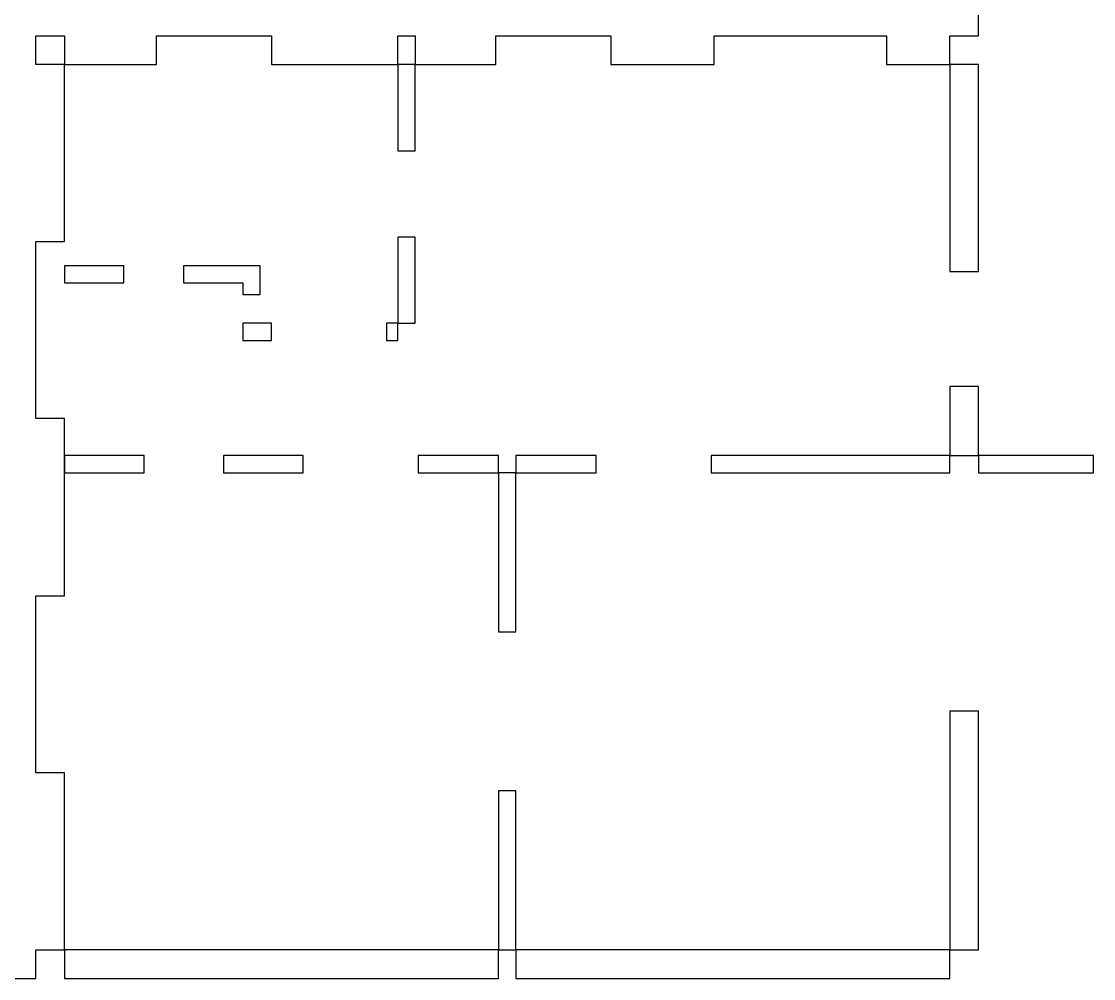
# Model space of a CAD drawing. Header units: metres. Extents: x -12.3 to 21.7, y -8.9 to 7.5.
# Drawn here: x -1.12 to 8.2, y -8.95 to -0.62 of the extents above; entities that cross this region are included whole.
import ezdxf

# ---------------------------------------------------------------- set-up
doc = ezdxf.new("R2010")
doc.units = ezdxf.units.M

msp = doc.modelspace()

# ---------------------------------------------------------------- linework, layer by layer
for p, q in [((7.2, -0.75), (7.2, 1.3)), ((-1, -1), (-1, -0.75)), ((-1, -0.75), (-0.75, -0.75)), ((-0.75, -0.75), (-0.75, -1)), ((0.05, -1), (0.05, -0.75)), ((0.05, -0.75), (1.05, -0.75)), ((1.05, -0.75), (1.05, -1)), ((2.15, -1), (2.15, -0.75)), ((2.15, -0.75), (2.3, -0.75)), ((2.3, -0.75), (2.3, -1)), ((3, -1), (3, -0.75)), ((3, -0.75), (4, -0.75)), ((4, -0.75), (4, -1)), ((4.9, -1), (4.9, -0.75)), ((4.9, -0.75), (6.4, -0.75)), ((6.4, -0.75), (6.4, -1)), ((6.95, -1), (6.95, -0.75)), ((6.95, -0.75), (7.2, -0.75)), ((-0.75, -1), (-1, -1)), ((-0.75, -2.54), (-0.75, -1)), ((-0.75, -1), (0.05, -1)), ((1.05, -1), (2.15, -1)), ((2.3, -1), (2.15, -1)), ((2.15, -1), (2.15, -1.75)), ((2.3, -1.75), (2.3, -1)), ((2.3, -1), (3, -1)), ((4, -1), (4.9, -1)), ((6.4, -1), (6.95, -1)), ((7.2, -1), (6.95, -1)), ((6.95, -1), (6.95, -2.8)), ((7.2, -2.8), (7.2, -1)), ((2.15, -1.75), (2.3, -1.75)), ((2.3, -2.5), (2.15, -2.5)), ((2.15, -2.5), (2.15, -3.25)), ((2.3, -3.25), (2.3, -2.5)), ((-1, -4.08), (-1, -2.54)), ((-1, -2.54), (-0.75, -2.54)), ((-0.2333, -2.75), (-0.75, -2.75)), ((-0.75, -2.75), (-0.75, -2.9)), ((-0.2333, -2.9), (-0.2333, -2.75)), ((0.95, -2.75), (0.2833, -2.75)), ((0.2833, -2.75), (0.2833, -2.9)), ((0.95, -3), (0.95, -2.75)), ((6.95, -2.8), (7.2, -2.8)), ((-0.75, -2.9), (-0.2333, -2.9)), ((0.2833, -2.9), (0.8, -2.9)), ((0.8, -2.9), (0.8, -3)), ((0.8, -3), (0.95, -3)), ((1.05, -3.25), (0.8, -3.25)), ((0.8, -3.25), (0.8, -3.4)), ((1.05, -3.4), (1.05, -3.25)), ((2.15, -3.25), (2.05, -3.25)), ((2.05, -3.25), (2.05, -3.4)), ((2.15, -3.25), (2.3, -3.25)), ((2.15, -3.4), (2.15, -3.25)), ((0.8, -3.4), (1.05, -3.4)), ((2.05, -3.4), (2.15, -3.4)), ((7.2, -3.8), (6.95, -3.8)), ((6.95, -3.8), (6.95, -4.4)), ((7.2, -4.4), (7.2, -3.8)), ((-0.75, -4.08), (-1, -4.08)), ((-0.75, -5.62), (-0.75, -4.08)), ((-0.0583, -4.4), (-0.75, -4.4)), ((-0.75, -4.4), (-0.75, -4.55)), ((-0.0583, -4.55), (-0.0583, -4.4)), ((1.325, -4.4), (0.6333, -4.4)), ((0.6333, -4.4), (0.6333, -4.55)), ((1.325, -4.55), (1.325, -4.4)), ((3.025, -4.4), (2.325, -4.4)), ((2.325, -4.4), (2.325, -4.55)), ((3.025, -4.55), (3.025, -4.4)), ((3.875, -4.4), (3.175, -4.4)), ((3.175, -4.4), (3.175, -4.55)), ((3.875, -4.55), (3.875, -4.4)), ((6.95, -4.4), (4.875, -4.4)), ((4.875, -4.4), (4.875, -4.55)), ((6.95, -4.4), (7.2, -4.4)), ((6.95, -4.55), (6.95, -4.4)), ((8.2, -4.4), (7.2, -4.4)), ((7.2, -4.4), (7.2, -4.55)), ((8.2, -4.55), (8.2, -4.4)), ((-0.75, -4.55), (-0.0583, -4.55)), ((0.6333, -4.55), (1.325, -4.55)), ((2.325, -4.55), (3.025, -4.55)), ((3.175, -4.55), (3.025, -4.55)), ((3.025, -4.55), (3.025, -5.9333)), ((3.175, -4.55), (3.875, -4.55)), ((3.175, -5.9333), (3.175, -4.55)), ((4.875, -4.55), (6.95, -4.55)), ((7.2, -4.55), (8.2, -4.55)), ((-1, -7.16), (-1, -5.62)), ((-1, -5.62), (-0.75, -5.62)), ((3.025, -5.9333), (3.175, -5.9333)), ((7.2, -6.625), (6.95, -6.625)), ((6.95, -6.625), (6.95, -8.7)), ((7.2, -8.7), (7.2, -6.625)), ((-0.75, -7.16), (-1, -7.16)), ((-0.75, -8.7), (-0.75, -7.16)), ((3.175, -7.3167), (3.025, -7.3167)), ((3.025, -7.3167), (3.025, -8.7)), ((3.175, -8.7), (3.175, -7.3167)), ((-1, -8.95), (-1, -8.7)), ((-1, -8.7), (-0.75, -8.7)), ((3.025, -8.7), (-0.75, -8.7)), ((-0.75, -8.7), (-0.75, -8.95)), ((3.025, -8.7), (3.175, -8.7)), ((3.025, -8.95), (3.025, -8.7)), ((6.95, -8.7), (3.175, -8.7)), ((3.175, -8.7), (3.175, -8.95)), ((6.95, -8.7), (7.2, -8.7)), ((6.95, -8.95), (6.95, -8.7)), ((-12.35, -8.95), (-1, -8.95)), ((-0.75, -8.95), (3.025, -8.95)), ((3.175, -8.95), (6.95, -8.95))]:
    msp.add_line(p, q)

doc.saveas('drawing.dxf')
